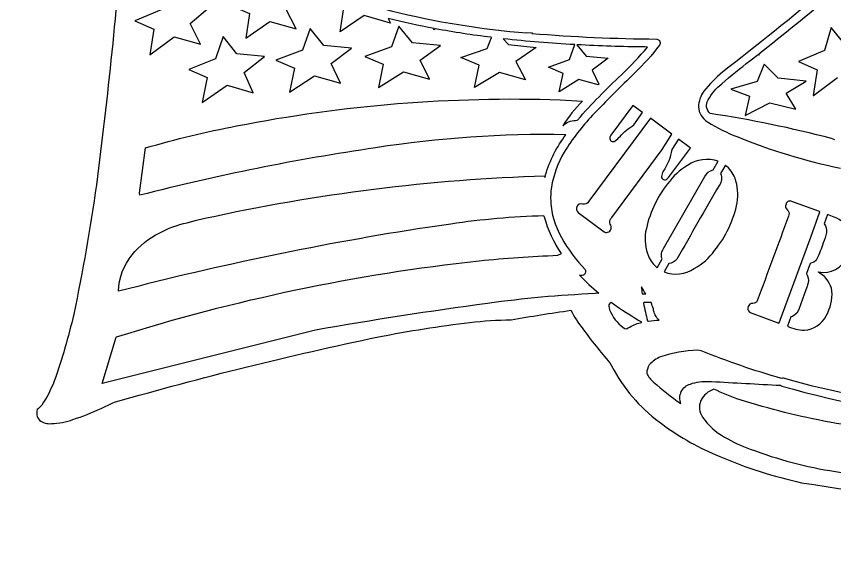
# Model space of a CAD drawing. Extents: x 1.2 to 67.4, y 0.4 to 30.3.
# Drawn here: x 1.33 to 13.85, y 1.35 to 9.69 of the extents above; entities that cross this region are included whole.
import ezdxf

# ---------------------------------------------------------------- set-up
doc = ezdxf.new("R2010")
doc.units = 0
doc.linetypes.add('0', pattern=[0])
doc.layers.add('1', color=7, linetype='0')

msp = doc.modelspace()

# ---------------------------------------------------------------- linework, layer by layer
at = {"layer": '1'}
for points in [[(2.966381, 11.182785, -0.013763), (2.550356, 7.110861, -0.017639), (2.202734, 5.125579, -0.028846), (1.905941, 4.103579, -0.053089), (1.714491, 3.734937, -0.078039), (1.643433, 3.669495, 0.255678), (1.679123, 3.505127, 0.210529), (1.862964, 3.451469, 0.085055), (2.191569, 3.514417, 0.03429), (2.62347, 3.684387), (2.789095, 3.763092), (2.827078, 3.777741, -0.018906), (6.869553, 4.779437, -0.018032), (8.265939, 5.001807, -0.021882), (8.895484, 5.041229, -0.005378), (9.811467, 5.187866, 0.044835), (9.994336, 4.902405, 0.020252), (10.409188, 4.381653), (10.474759, 4.262405, 0.111861), (11.217772, 3.435772, 0.063223), (12.090059, 2.947015, 0.047406), (13.343084, 2.545812, 0.020879), (16.356791, 2.182967, 0.006042)], [(13.851796, 7.797134), (13.802927, 7.817855, 0.026187), (11.942029, 8.200256, -0.358173), (11.912232, 8.407974, -0.090404), (12.121837, 8.65744, -0.020887), (12.551734, 9.007004), (12.678193, 9.10524), (12.698792, 9.09993), (12.689544, 9.114227, 0.00754), (13.802573, 10.018936, 0.937325), (13.710521, 10.103336, -0.008602), (12.135905, 8.837932, 0.046943), (11.845212, 8.540834, 0.149502), (11.764392, 8.301835, 0.246411), (11.902368, 8.074203, 0.051184), (12.367186, 7.842251, 0.046999), (13.936423, 7.365311, 0.016429)], [(6.933832, 9.807648, 0.041999), (9.008166, 9.447168), (9.138994, 9.434783), (9.139852, 9.440353), (9.226197, 9.435135), (9.214571, 9.42804, 0.019425), (11.126746, 9.341752, -0.532847), (11.167459, 9.246338, -0.038876), (10.790522, 8.82355, 0.007658), (10.14351, 8.174624, 0.047776), (9.709888, 7.610079, 0.087968), (9.513336, 7.071693, 0.092857), (9.532754, 6.646103), (9.573169, 6.508926), (9.631682, 6.368683, 0.067186), (9.978575, 5.868143), (10.02925, 5.813354, -0.7643), (9.945239, 5.724762, 0.031953), (10.241446, 5.449249), (10.184011, 5.442079, 0.023686), (8.537819, 5.291602, 0.010359), (5.903503, 4.882669, 0.000192), (2.639617, 4.066571), (2.854412, 4.775543), (2.859955, 4.778244, -0.049712), (8.407726, 5.944576, -0.014393), (9.610206, 6.029877), (9.669761, 6.055756, -0.091508), (9.409951, 6.611816), (9.398993, 6.633241, 0.029863), (7.974754, 6.507858), (7.617641, 6.456986, 0.025215), (2.889427, 5.477737), (2.888541, 5.479889, -0.165909), (3.097478, 6.03448, -0.112605), (3.509731, 6.369378, -0.0673), (3.937962, 6.528412), (4.064116, 6.560654), (4.210139, 6.595764, -0.046444), (9.417167, 7.24794), (9.413259, 7.220383, -0.092273), (9.711463, 7.842654), (9.734266, 7.876462, 0.042777), (6.824056, 7.676182, 0.026394), (3.215145, 6.949281), (3.209885, 6.979309), (3.302886, 7.673218, -0.026656), (4.696124, 8.010283, -0.057012), (9.646344, 8.411317), (9.989718, 8.39122, 0.050123), (9.686446, 8.013336, -0.185775), (9.883614, 8.095634), (9.906259, 8.098175), (9.916889, 8.105911, -0.02504), (10.585296, 8.793742, 0.020718), (10.984731, 9.216507), (10.943271, 9.219711, -0.010027), (9.904069, 9.254303), (10.045314, 9.081421), (10.046014, 9.081116), (10.381955, 9.046448), (10.135703, 8.865891), (10.240991, 8.649857), (10.240951, 8.649261), (10.23039, 8.638626), (9.934655, 8.722641), (9.632194, 8.530487), (9.691953, 8.816193), (9.468305, 8.912292), (9.790532, 9.028275), (9.871022, 9.256012, -0.013371), (8.777797, 9.345703), (8.855103, 9.256577), (9.280648, 9.211792), (9.28036, 9.211288), (8.971026, 8.997818), (9.1165, 8.717773), (8.718404, 8.82814), (8.717278, 8.82785), (8.337049, 8.600967), (8.410033, 8.942963), (8.126533, 9.059906), (8.126716, 9.060272), (8.532599, 9.195526), (8.595521, 9.36676), (8.590528, 9.368134, -0.015298), (7.738817, 9.498367), (7.716437, 9.484085), (7.719007, 9.501985, -0.016619), (7.013762, 9.657805), (7.051999, 9.586121), (6.64959, 9.700546), (6.281628, 9.454498), (6.33738, 9.819733)], [(17.928017, 3.575897, -0.067338), (13.512155, 4.023666, -0.01079), (13.06391, 4.14827, 0.129188), (13.032786, 4.142334, -0.025826), (11.805702, 4.566925), (11.749841, 4.575333, 0.074688), (11.184439, 4.473803, 0.112686), (11.012243, 4.350003, 0.1615), (10.973153, 4.216446, 0.108897), (11.076371, 4.087921, 0.034876), (11.495547, 3.758804, -0.446065), (11.641006, 4.056903, -0.100141), (11.924746, 4.097122), (11.9621, 4.096152, 0.001552), (13.018968, 4.0383, 0.10367), (13.041768, 4.025955, 0.051056), (15.910582, 3.506561, 0.037712)]]:
    msp.add_lwpolyline(points, format="xyb", dxfattribs=at)
for points in [[(5.005198, 10.015625), (4.605919, 9.856705), (4.894059, 9.733017), (4.836307, 9.35289), (5.206044, 9.61235), (5.608496, 9.497742), (5.450727, 9.805679), (5.750071, 10.049927), (5.323529, 10.090454), (5.103098, 10.35585)], [(3.540951, 9.78949), (3.140099, 9.619385), (3.428158, 9.495193), (3.368505, 9.100632), (3.740142, 9.37439), (4.142812, 9.261093), (3.986263, 9.578125), (4.287396, 9.835449), (3.860205, 9.871445), (3.640641, 10.143311)], [(7.06512, 9.219803), (6.657378, 9.075729), (6.940907, 8.955704), (6.865901, 8.598969), (7.248443, 8.83847), (7.646935, 8.726059), (7.502755, 9.017029), (7.814307, 9.242432), (7.387982, 9.285889), (7.178618, 9.537811)], [(6.029775, 9.242859), (5.821386, 9.502304), (5.706152, 9.171677), (5.297271, 9.018951), (5.580556, 8.896866), (5.503678, 8.526459), (5.887847, 8.777725), (6.286176, 8.664307), (6.143246, 8.964996), (6.456288, 9.201416)], [(4.48998, 9.381424), (4.373117, 9.038345), (3.963042, 8.876526), (4.24611, 8.75296), (4.167442, 8.369232), (4.553212, 8.63269), (4.951541, 8.519043), (4.809831, 8.828781), (5.124393, 9.076462), (4.697445, 9.115143)], [(13.255578, 8.265961), (13.105458, 8.51265), (13.411555, 8.697433), (12.985232, 8.740723), (12.771012, 8.956436), (12.664432, 8.690033), (12.260541, 8.574356), (12.546023, 8.469086), (12.478614, 8.169067), (12.855432, 8.365952)]]:
    msp.add_lwpolyline(points, close=True, dxfattribs=at)
msp.add_lwpolyline([(14.013494, 9.247116), (13.794328, 9.518677), (13.793754, 9.518524), (13.69406, 9.165222), (13.29342, 8.995193), (13.581349, 8.871063), (13.521907, 8.477188), (13.522466, 8.476974), (13.893554, 8.750229)], dxfattribs=at)
for points in [[(10.408494, 7.831589, 0.681241), (10.487988, 7.780014, 0.07298), (10.564206, 7.850952, -0.075637), (10.776795, 8.02652), (10.908921, 8.216202), (10.762519, 8.324722), (10.759852, 8.32283), (10.422595, 7.867676, 0.096353)], [(10.374511, 6.382004, 0.521226), (10.414072, 6.504743, -0.333039), (10.425454, 6.590744), (10.432384, 6.600769), (10.439679, 6.610535), (11.208741, 7.648224), (11.356381, 7.88443), (11.028356, 8.127441), (10.086661, 6.85733, -0.395699), (9.990079, 6.814805, 0.808651), (9.923078, 6.685196), (10.320724, 6.390503, 0.206912)], [(11.35719, 7.649872, -0.112964), (11.225794, 7.3169, 0.084135), (11.196705, 7.235922, 0.677342), (11.287436, 7.202316), (11.296662, 7.210541), (11.304753, 7.219879), (11.640199, 7.672363), (11.639276, 7.674744), (11.457126, 7.809784)], [(11.200871, 6.062744, -0.069275), (11.229035, 6.13089), (11.863521, 7.238022, -0.242746), (11.990966, 7.336456), (12.067548, 7.469771, 0.237792), (11.599104, 7.406555, 0.100995), (11.292337, 7.124133, 0.120007), (10.956351, 6.387989, 0.125935), (10.99841, 6.014034, 0.112793), (11.130649, 5.838867), (11.20773, 5.973053, -0.161145)], [(11.238055, 5.774918, 0.237228), (11.700774, 5.824324, 0.10466), (12.011136, 6.100252, 0.119861), (12.357546, 6.835169, 0.122305), (12.32424, 7.212306, 0.127919), (12.176536, 7.408554), (12.103024, 7.280609, -0.279739), (12.082389, 7.100444, 0.001965), (11.433076, 5.969053, -0.21755), (11.31158, 5.902893)], [(13.138938, 6.707977, -0.298645), (13.141483, 6.628918, -0.002352), (12.662018, 5.330376, -0.307354), (12.594487, 5.292633, 0.674934), (12.544559, 5.158112), (12.55445, 5.153458), (12.995538, 4.990921), (12.998628, 4.99559), (13.481786, 6.307663), (13.620189, 6.696762), (13.617299, 6.698257), (13.179143, 6.859634, 0.415821), (13.104995, 6.813995, 0.381821), (13.128005, 6.720795), (13.133594, 6.714493)], [(13.603663, 5.773911, 0.348295), (14.039828, 6.004165, 0.194702), (14.075818, 6.384325, 0.221005), (13.840034, 6.613841, 0.024387), (13.737628, 6.653931), (13.68629, 6.509613, -0.239698), (13.722787, 6.377594, -0.063436), (13.673871, 6.218552, -0.030404), (13.573313, 5.966581, -0.218917), (13.471549, 5.905899), (13.416013, 5.749771), (13.415778, 5.746262, -0.239899), (13.441499, 5.605408, -0.042133), (13.409297, 5.500473), (13.303649, 5.213989, -0.219969), (13.204412, 5.093231), (13.180444, 5.087509), (13.129066, 4.9431, 0.104698), (13.386314, 4.882619, 0.267485), (13.718306, 5.102531, 0.153585), (13.807037, 5.48133, 0.218684), (13.623808, 5.754821), (13.602008, 5.76944)], [(10.901849, 5.440842), (10.956494, 5.438583, -0.024719), (10.892825, 5.547913, 0.013788)], [(10.714162, 4.93013, -0.075226), (10.89902, 5.002869, -0.027466), (10.42793, 5.305237, 0.332836), (10.393325, 5.250626), (10.395902, 5.223129), (10.40426, 5.192474, 0.138151), (10.613612, 4.922272), (10.637769, 4.909286), (10.659305, 4.902969, 0.032865)], [(10.928531, 5.307343), (10.923291, 5.295456, 0.017318), (10.984038, 5.025513), (10.998069, 5.021179, -0.019996), (11.161492, 5.036362, -0.166757), (11.073817, 5.208344, 0.036457), (11.038295, 5.304657)], [(22.187103, 2.286513, 0.034542), (20.837549, 2.595902, 0.011117), (19.167526, 2.830255, 0.003059), (17.207924, 3.063414, -0.027774), (13.771243, 3.472164, -0.028823), (12.402267, 3.814301, -0.029096), (11.999234, 3.979645, 0.176783), (11.799111, 3.802551, 0.255105), (11.82797, 3.550735, 0.11622), (12.16438, 3.244431, 0.051773), (12.558048, 3.061359, 0.052678), (13.860105, 2.717081, 0.024892), (15.330558, 2.543813, 0.004799), (17.26783, 2.423568, -0.030068), (20.284986, 2.046682, -0.003483), (22.344662, 1.646386, 0.005465), (23.291069, 1.474827, 0.021556), (24.383175, 1.351807, 0.303674), (24.31073, 1.477539, 0.104167), (23.919794, 1.615425, -0.062803), (23.145533, 1.840099, -0.035275), (23.054432, 1.895538, -0.094996), (22.850899, 1.985611, -0.023942), (22.646881, 2.128829, 0.013343)]]:
    msp.add_lwpolyline(points, format="xyb", close=True, dxfattribs=at)

doc.saveas('drawing.dxf')
